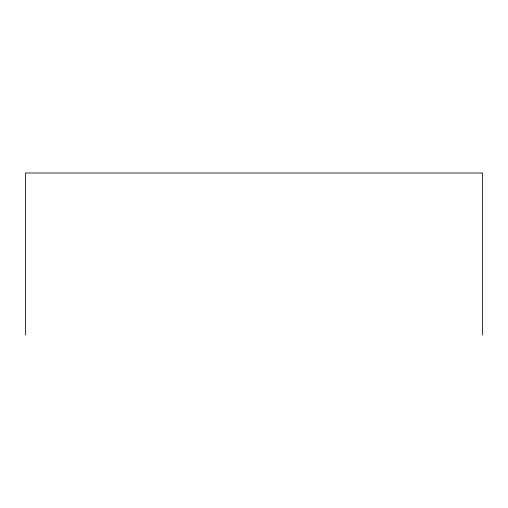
<?xml version="1.0" encoding="UTF-8"?>
<svg xmlns="http://www.w3.org/2000/svg" width="508" height="508" viewBox="0 0 508 508"><rect width="100%" height="100%" fill="white"/><g stroke="black" fill="none" stroke-linecap="round" stroke-linejoin="round"><path stroke-width="0.76" d="M482.6 335.007L482.6 172.993L25.4 172.993L25.4 335.007"/></g></svg>
